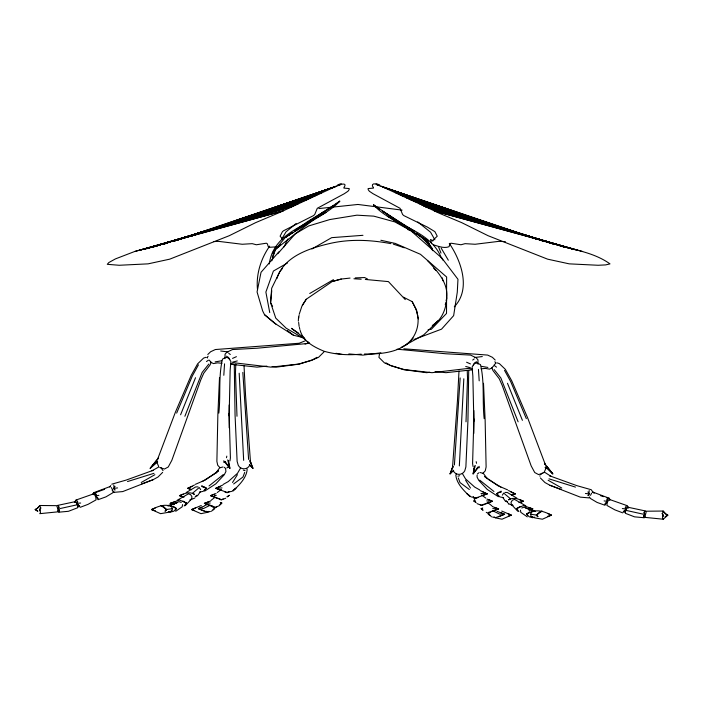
<?xml version="1.0" encoding="UTF-8"?>
<svg xmlns="http://www.w3.org/2000/svg" width="703" height="703" viewBox="0 0 703 703"><rect width="100%" height="100%" fill="white"/><g stroke="black" fill="none" stroke-linecap="round" stroke-linejoin="round"><path stroke-width="1.05" d="M229.169 427.819L229.169 404.972M473.831 433.373L473.831 410.526M477.091 475.158L477.082 477.082L478.725 480.316L487.232 489.429L498.392 496.705M644.133 517.724L643.623 515.642L644.651 514.245L644.326 511.661L645.626 511.002L627.656 507.171L625.696 510.308L625.354 513.304L634.554 516.854L644.133 517.724L644.897 516.775M545.967 466.361L545.756 467.706M234.275 364.813L235.048 414.779L237.122 461.396L238.247 465.281C240.698 470.202 247.992 469.938 249.873 464.78M473.866 418.891L472.592 463.479L473.031 466.449M466.01 421.826L467.521 377.977L467.231 370.63M229.152 415.825L230.145 370.463L230.892 361.491L228.572 357.968L226.19 357.449M235.813 364.031L235.479 372.423L236.99 416.273M218.835 413.1C220.795 395.271 218.264 376.615 222.508 359.11L225.953 357.317M219.503 377.722L217.86 414.779L216.884 461.396L217.737 465.281L220.013 467.706M463.822 378.768L459.34 465.913M298.327 321.13L298.547 317.053M478.014 364.233L477.952 359.787L476.168 357.792L470.535 355.085L446.027 353.785L397.081 349.206M458.989 371.026L457.477 400.385L452.591 466.449M454.402 464.991L460.166 377.95M75.107 502.46C75.783 500.185 77.831 505.835 77.884 506.907L77.646 507.759L68.446 511.301L58.867 512.171L58.103 511.222M223.809 375.288L224.556 363.838M250.409 460.904L245.523 394.831L244.011 365.472M114.202 489.973L113.807 485M271.762 290.717L270.585 302.659L275.734 318.081L286.191 328.213L304.988 339.197M298.67 318.362L299.074 315.313M663.087 516.354L662.56 513.515L663.07 511.046L646.347 511.213L645.02 516.582L645.389 517.426L663.245 519.209L667.85 515.141L665.513 513.744L663.07 511.046L665.767 514.06L667.85 515.141L665.108 516.679M163.061 470.659L160.899 467.583M427.362 260.409C437.02 270.998 448.294 282.272 446.739 297.914C446.308 308.661 441.888 319.997 432.275 325.691M185.223 505.668L191.629 498.919L191.945 496.757L190.645 494.666L188.483 493.84L177.165 500.281M229.969 460.904L230.408 457.925L229.134 413.338M379.541 353.486L378.935 357.388L384.436 362.853L391.764 366.061L404.612 369.646L431.994 372.687L468.453 368.39L472.548 369.145M182.543 504.587L182.191 506.793L175.697 511.301M588.798 495.527L589.193 490.553M474.428 466.089L473.101 473.901L479.261 466.361M79.017 506.907L79.175 506.019L76.539 503.374L77.225 500.958L76.073 500.026L74.404 502.355M269.231 263.968C274.416 227.333 318.354 224.442 339.777 201.163L303.591 225.224M226.463 457.75L226.814 456.124M445.263 304.759L445.684 302.8M446.106 300.849L446.739 297.914M171.866 510.896L172.393 508.664L171.4 506.512C164.66 503.48 157.639 506.582 151.488 509.57L160.574 513.665L168.017 512.373L171.866 510.896L170.126 511.872M475.298 465.465L473.101 473.901L477.873 467.029M93.473 494.666L93.701 493.84L94.615 494.771L95.696 496.924L96.091 499.877L88.077 504.332L80.256 507.302M299.206 314.294L301.798 306.464L306.253 299.241L332.238 281.516L341.263 279.047L350.05 278.08M113.095 491.924L112.858 492.75L105.942 496.863L98.042 499.701L95.775 495.677L95.441 493.146L93.912 492.636L92.884 494.306L93.552 493.26L104.624 489.323M271.789 260.813L275.418 249.363L280.031 244.899M589.36 496.889L589.035 497.9L580.291 497.135L549.948 485.281L544.957 482.548L540.352 477.935M453.646 470.325L450.061 473.901L452.881 466.089M643.623 516.81L644.651 514.245L643.693 512.724M96.346 494.139L95.775 495.677L98.227 498.568M244.706 472.381L243.001 476.994L233.66 483.954M77.875 506.722L78.068 506.204M184.88 416.273L202.156 372.423L208.853 364.031M180.592 414.779L195.522 377.722M272.219 257.166L275.418 249.363L280.146 244.82M453.145 466.405L450.061 473.901L452.003 471.616M176.664 413.1L192.297 376.061L198.483 364.778M276.868 278.634C283.784 256.516 308.758 248.493 328.986 243.695C349.461 238.792 370.34 239.793 390.868 243.633M544.324 471.959L545.853 468.541M530.607 514.218L531.6 512.056C538.34 509.034 545.361 512.135 551.512 515.123L542.426 519.209L534.983 517.926L531.134 516.45L530.607 514.218L537.224 515.158L536.371 515.141L537.646 516.679M456.379 473.971L455.825 475.158C456.765 484.103 464.059 490.694 470.087 496.705M284.038 246.858L287.835 238.941M473.963 468.769L474.595 467.521M590.511 495.343L591.601 493.163M58.867 512.171L59.377 510.088L58.349 508.691L58.674 506.116L57.374 505.457L75.344 501.617M115.16 489.982L113.93 488.33L115.046 486.327M185.539 504.517L186.383 503.049L182.921 501.028M207.789 354.497L210.636 351.737L215.329 349.54L299.179 343.249L305.295 340.797M240.698 467.838L237.5 473.286L228.282 481.564L223.334 484.332M281.657 239.187L286.007 231.876L296.148 223.484M277.72 253.757L295.216 233.888L308.74 225.935L329.795 219.556L356.931 215.171L373.803 216.146L394.919 221.928L410.78 230.654L441.879 258.098L457.969 279.293L457.275 292.22L453.646 315.638L441.537 329.153L414.005 339.531M205.171 489.78L206.164 488.154L204.028 486.625M269.662 246.12C260.927 258.599 255.918 274.275 257.5 289.583M232.526 482.486L237.412 474.692M59.307 507.171L58.349 508.691L59.377 511.257M473.181 365.156L474.587 362.933L476.502 361.729M502.355 495.158L503.691 493.067L510.483 498.814L508.577 499.859C513.647 496.749 518.726 499.148 523.533 501.23L519.939 502.417M604.773 504.121L607.225 501.23L607.559 498.691L609.088 498.19L610.116 499.859L609.448 498.814L606.425 497.742M302.272 305.26L306.253 299.241M110.749 485.58L109.756 487.012L110.503 486.397M197.429 495.879L200.32 491.784M207.271 357.379L208.132 356.175M184.133 505.993L186.383 503.049L179.59 500.026L170.223 503.374L173.878 504.534M175.407 509.939L176.427 508.533L173.298 506.248M587.84 495.536L589.07 493.884L587.954 491.88M41.002 507.944L39.737 509.57L39.913 510.8M156.892 459.911L150.187 468.347L157.103 462.389M413.1 338.073C401.782 352.555 381.492 354.286 364.506 353.978M454.305 306.807C471.265 289.047 461.194 260.918 449.287 243.352M165.354 511.134L166.629 509.587L163.79 506.81L160.882 505.492L166.629 509.587L164.897 511.107M272.307 253.106L285.497 237.254L292.65 232.482M282.255 268.695L279.838 271.595L271.674 288.274L270.585 302.659L272.606 306.411M451.932 468.769L452.969 467.521M79.782 506.169L76.539 503.374L77.787 501.907M623.218 511.722L626.461 508.928L625.775 506.512L626.927 505.58L628.596 507.909M278.845 251.885L261.033 272.298L257.061 291.947L262.658 310.919L264.521 314.68L274.706 323.301L293.459 335.234L302.571 337.466M74.58 502.083L75.502 501.028M494.13 364.954L496.063 363.003M211.498 511.301L214.74 507.759L216.735 506.793M201.603 486.397L206.164 488.154L203.185 491.335L199.388 492.144M482.987 473.26L485.263 470.834L486.116 466.95L485.14 420.332L483.497 383.267M195.504 496.775L196.91 495.281L195.135 496.845M493.981 365.586L491.819 367.827L492.97 370.569L499.262 378.768L502.223 385.437L531.178 465.913L534.746 472.539L538.568 474.587L543.234 473.084M626.927 505.58L609.299 499.394L608.385 500.316L607.304 502.478L606.909 505.431L614.923 509.886L622.744 512.856M162.648 472.381L158.043 476.994L153.052 479.727L122.709 491.582L113.965 492.346L112.164 490.255M205.619 487.847L206.164 488.154M232.913 491.151C238.941 485.14 246.235 478.55 247.175 469.604L246.621 468.418M540.765 474.481L542.101 473.137M324.065 351.843L318.564 357.3L311.236 360.516L298.388 364.092L271.007 367.133L234.547 362.836L230.452 363.592M168.017 505.896L170.091 505.457L176.427 508.533L173.834 511.222L170.24 512.171L168.263 511.564M432.16 241.006L437.24 236.199L434.876 231.639L427.406 227.113L403.786 215.584L402.591 214.485L400.051 208.299L373.021 193.712L369.365 191.251L368.205 189.687L368.126 188.571L373.425 188.105L373.451 187.622C370.499 184.59 373.811 182.49 377.116 184.819L521.731 234.538M405.403 345.252C414.471 339.022 419.093 327.906 417.934 317.079M234.117 489.78L235.944 488.154L232.667 490.703M497.829 495.334L496.836 493.708L501.169 491.133M213.246 509.939L214.846 508.533M625.213 507.452L626.461 508.928L623.825 511.573L623.983 512.461M536.371 515.141L539.21 512.364L542.118 511.046L536.371 515.141L538.103 516.661M477.434 473.971L478.743 472.855M433.022 325.058L438.567 320.524L423.724 334.856L401.158 347.423M219.916 504.605L221.832 503.049L220.276 502.408M529.702 511.802L526.573 514.086L527.593 515.484M209.063 485.931L223.299 474.56M223.589 462.152L225.259 461.95M275.418 249.363L314.566 218.826M316.271 217.499L323.081 212.192L333.907 205.487L304.531 224.758M211.128 500.281L215.083 497.223M339.777 201.163L335.709 204.239M297.158 228.879L307.729 221.498L323.081 212.192L303.388 225.32M206.497 361.588L208.22 360.288M217.236 492.539L221.392 489.411M226.841 467.961L227.719 467.31M472.688 360.05L474.235 358.917M503.612 497.698L499.815 496.889L496.836 493.708L498.972 492.17M227.271 496.775L229.371 495.281L226.972 496.845M520.079 506.582L516.617 508.603L517.461 510.07M294.443 231.287L297.123 229.494M326.034 212.429L285.497 237.254L292.729 232.438M294.539 231.234L297.255 229.433M285.497 237.254L292.8 232.456M294.557 231.305L298.283 228.862M299.996 227.737L301.815 226.542M204.608 491.151L215.768 483.875L224.275 474.762L225.918 471.528L225.566 468.418L224.257 467.31M151.883 470.852L158.79 466.959M208.817 511.389L207.271 512.373L200.996 513.665L191.603 509.57L201.278 505.492M202.139 481.564L214.731 473.84M194.476 485L187.736 488.33L191.365 489.648M186.198 492.539L195.715 486.915L198.061 486.889M309.733 293.494L333.433 279.653M222.816 485L215.821 488.33L226.876 492.346L231.849 491.335M287.501 262.966L273.397 271.05L265.875 292.061L269.741 312.598M311.93 248.967L331.675 237.658L362.968 235.312M141.241 482.486L154.88 474.692M175.917 508.418L176.427 508.533M313.45 359.295L317.027 357.3M492.539 517.013L495.43 517.724L504.605 514.245L501.011 512.724M189.898 499.877L191.629 498.919M521.758 508.014L523.937 507.171L534.983 511.441M204.239 506.116L198.395 508.691L207.57 512.171L210.461 511.459M487.074 503.067L481.239 505.255L476.986 503.603M492.381 367.695L489.543 369.145L485.325 368.39L481.072 368.855M498.576 516.81L504.605 514.245L497.039 511.336M134.677 251.498L282.966 210.935L134.677 251.498L115.38 258.924L108.877 262.518L107.269 264.319L119.211 265.268L148.096 263.853L169.687 259.17L229.24 235.716L255.646 222.64L280.725 212.025L333.398 187.516M482.776 491.88L487.179 493.884L476.124 497.9L471.151 496.889M485.281 504.121L492.487 501.23L488.567 499.692M532.909 511.002L526.573 514.086L529.166 516.767L532.76 517.724L534.737 517.109M210.241 505.229L203.51 508.515L201.664 508.629M223.203 498.919L221.243 499.877L218.976 499.042M491.467 511.722L498.603 508.928L494.675 507.452M216.032 493.532L210.513 495.677L217.719 498.568M229.196 491.784L227.166 492.75L224.819 491.924M210.733 500.958L204.397 503.374L211.533 506.169M220.461 489.973L215.821 488.33L220.224 486.327M191.462 489.648L187.736 488.33L192.191 486.327M232.552 358.381L236.419 356.667M204.661 505.659L207.315 504.499M195.364 484.332L205.179 480.096L218.44 470.852L215.628 473.286L219.635 467.838L223.018 466.959M215.549 507.302L219.327 505.668L221.832 503.049L220.452 503.155M195.416 507.961L191.603 509.57L194.617 510.492M201.989 507.171L198.395 508.691L204.424 511.257M155.372 507.944L151.488 509.57L155.407 510.8M482.724 507.953L481.168 508.603L482.741 510.07M545.3 467.504L547.11 467.469L552.813 473.901L544.43 463.339L545.44 464.876L527.61 417.775L511.758 380.841L505.378 369.391L499.35 363.609L497.135 362.871M190.733 499.701L194.828 498.049M183.36 494.139L179.467 495.677L183.061 496.863M214.433 494.139L210.513 495.677L215.092 497.083M337.712 185.741C341.034 183.922 347.774 182.402 343.881 187.622L343.908 188.105L349.206 188.571L349.119 189.687L347.959 191.251L344.312 193.712L317.281 208.299L314.742 214.485L313.547 215.584L283.625 230.716L282.457 231.639L280.093 236.199L282.404 238.809M93.912 492.636L109.905 486.608M214.661 506.907L204.397 503.374L208.325 501.907M486.265 512.346L488.26 513.304L490.562 512.461M141.54 483.954L153.052 479.727M173.957 504.49L170.223 503.374L174.239 501.907M225.707 498.251L221.761 499.701L215.926 497.513M484.024 504.596L481.757 505.431L479.798 504.473M511.635 495.202L515.264 493.884L510.809 491.88M153.245 470.307L126.145 480.096L111.768 484.174M511.538 495.202L515.264 493.884L508.524 490.553M482.539 495.527L487.179 493.884L480.184 490.553M478.181 497.478L475.834 498.304L473.804 497.337M76.073 500.026L93.701 493.84M191.462 235.962L340.208 184.819M191.524 235.962L336.429 186.251L191.603 235.76M191.717 235.733L334.98 186.849L177.648 239.978M305.058 344.048L309.144 342.66M205.865 357.317L203.65 358.055L197.622 363.838L191.242 375.288L175.39 412.222L157.56 459.323L158.57 457.794L150.187 468.347L155.89 461.915L157.7 461.95M499.552 492.566L501.397 491.951M184.001 238.053L321.368 192.833L181.884 238.581M312.563 359.795L299.39 364.092L276.358 367.133L272.123 366.544M179.836 239.178L172.551 241.542L177.762 239.89M181.892 238.66L317.238 194.722M167.709 505.659L177.279 502.557L170.091 505.457L179.063 501.617L181.242 502.46M184.01 237.878L315.216 195.662L172.455 241.437M172.42 241.524L310.779 197.728L172.244 241.419L308.898 198.597M165.996 243.396L162.868 244.38L169.994 242.017M518.867 511.547L516.617 508.603L523.41 505.58L532.777 508.928L529.122 510.088M547.593 516.354L551.512 515.123L547.707 513.515M127.515 481.564L154.001 473.295M162.665 244.328L167.876 242.711M172.05 241.419L306.552 199.696L153.069 247.025M487.908 502.636L492.487 501.23L486.968 499.077M155.178 246.393L160.416 244.793M162.507 244.152L303.907 200.935L152.832 246.973M518.928 502.636L523.533 501.23L519.64 499.692M492.267 506.512L498.603 508.928L488.339 512.461M508.383 516.046L511.397 515.123L501.722 511.046M152.823 247.008L160.161 244.811M162.252 244.187L298.415 203.554L146.786 248.642L295.901 204.766L144.572 249.126L146.048 248.809M341.263 279.047L332.238 281.516M529.043 510.044L532.777 508.928L528.761 507.452M293.757 205.812L139.818 250.215L291.64 206.884M457.925 476.212L459.665 475.711M232.614 362.142L237.28 360.929M477.741 467.504L479.411 467.706M77.304 504.754L59.746 508.629M504.939 492.434L507.285 492.469L516.802 498.093M476.81 363.003L474.428 363.521L472.108 367.045L472.855 376.017L473.848 421.378M276.631 246.815L269.39 247.307L268.3 246.709L267.307 243.765L266.349 243.203L256.349 244.767L252.236 243.66L242.21 244.266L218.703 241.375L213.642 241.56M215.136 361.878L221.665 360.771M97.225 495.606L98.886 495.343M428.074 329.751L431.308 329.285L446.519 313.424L446.633 277.008L420.464 254.31L395.218 243.414L380.859 240.259M80.66 503.032L76.539 503.374M165.996 509.57L172.393 508.664M429.823 372.247L426.642 372.687L403.61 369.646L390.437 365.349M210.232 503.032L204.397 503.374M214.239 495.606L216.278 495.343M185.583 503.155L186.383 503.049M380.859 352.827L362.915 355.12L348.829 353.925M474.718 357.511L482.302 356.553M117.568 487.926L113.93 488.33M472.574 369.787L446.01 372.687L435.078 371.562M222.007 487.926L215.821 488.33M318.96 208.554L357.941 204.459L402.098 210.118M266.824 366.122L256.99 367.133L230.426 364.233M309.179 343.354L256.973 348.231L232.465 349.54L226.832 352.238L225.048 354.233L224.986 358.679M479.982 472.513L483.365 473.391L487.372 478.84L484.56 476.406L497.821 485.65L507.636 489.886M496.836 493.708L497.381 493.401M361.228 354.127C348.811 355.34 336.131 354.716 324.092 351.254C314.144 347.08 303.283 341.632 300.146 330.384M187.736 488.33L189.863 488.242M355.252 277.887L364.62 277.544L367.528 279.021M170.223 503.374L172.209 503.348M530.791 508.902L532.777 508.928M498.603 508.928L492.768 508.585M626.461 508.928L622.34 508.585M505.352 241.621L498.629 241.375L475.123 244.266L465.087 243.66L460.983 244.767L450.975 243.203L450.025 243.765L449.024 246.709C444.147 248.642 438.435 246.322 433.628 244.872M543.111 472.469L545.097 472.548L551.117 476.406L549.755 475.861L576.855 485.65L591.232 489.727L593.244 492.566L592.497 491.951M513.137 493.796L515.264 493.884M487.179 493.884L480.993 493.471M526.573 514.086L527.083 513.972M353.917 278.775L361.175 279.205M365.323 279.451L388.416 281.604L405.297 299.61M501.336 514.183L499.49 514.069L492.759 510.773M643.254 514.183L625.696 510.308M482.548 508.708L481.168 508.603L483.084 510.158M403.821 348.802L487.671 355.085L492.364 357.291L495.211 360.05M589.07 493.884L585.432 493.471M221.928 363.302L217.675 362.836L213.457 363.592L210.619 362.142M220.698 350.999L228.282 351.966M486.722 500.896L488.761 501.16M516.617 508.603L517.197 508.418M604.114 500.896L605.775 501.16M481.335 366.316L487.864 367.432M336.06 353.301L342.282 354.453M571.284 248.809L572.752 249.126L421.431 204.766L383.926 187.516M477.047 362.871L480.492 364.664C484.736 382.168 482.205 400.824 484.165 418.654M582.655 251.498L434.366 210.935L577.506 250.215L425.684 206.884L575.142 249.662C587.295 252.579 599.791 256.551 610.002 263.889L605.608 264.908L598.112 265.268L569.228 263.853L547.637 259.17L488.093 235.716L461.686 222.64L439.208 213.202L421.431 204.766L567.391 247.72M465.72 366.483L470.386 367.695M243.335 470.158L245.075 470.659M575.142 249.662L423.566 205.812L572.752 249.126M418.918 203.554L567.409 247.711M554.816 244.152L413.417 200.935L564.491 246.973M556.917 244.793L564.245 247.034L410.772 199.696L554.658 244.328M184.072 497.083L179.467 495.677C184.274 493.594 189.353 491.195 194.423 494.306L192.517 493.26L199.257 487.539L200.645 489.613M408.434 198.597L554.641 244.301M548.999 478.84L575.485 487.109M549.245 242.737L406.554 197.728L537.628 239.213L382.353 186.849L503.814 228.299M551.328 243.396L554.456 244.38M539.702 239.872L544.904 241.524M544.878 241.437L402.116 195.662L537.487 239.222M539.57 239.89L544.772 241.568L400.095 194.722M525.721 508.111L535.291 511.213M537.523 239.257L395.956 192.833L537.487 239.424M393.337 244.134L404.313 247.79M518.348 233.255L521.459 234.319M380.894 186.251L513.383 231.7M518.48 233.282L521.661 234.538M377.116 184.819L379.611 185.741M600.388 495.597L603.402 496.67M549.948 485.281L561.46 489.508M407.749 229.529L410.78 230.654M214.74 507.759L212.438 506.907L211.612 505.475M593.095 492.162L609.088 498.19M508.691 503.805L508.172 503.603L512.267 505.255M206.304 511.309L207.684 511.872M159.766 467.53L164.432 469.033L168.254 466.985L171.822 460.368L200.777 379.884L203.738 373.214L210.03 365.015L211.181 362.273L209.019 360.033M507.584 513.515L511.397 515.123L502.004 519.209L495.729 517.926L494.183 516.942M466.581 362.221L470.448 363.934M403.434 297.184L412.169 301.605L416.774 310.814L418.329 318.898M433.083 240.848L430.508 239.468L431.554 243.713M525.835 505.835L514.517 499.394L512.355 500.22L511.055 502.311L511.371 504.473L513.102 505.431M385.973 362.853L389.55 364.848M479.666 489.886L474.718 487.109L465.5 478.84L462.302 473.391M37.892 511.134L35.15 509.587L37.487 508.19L39.93 505.492L56.653 505.659L57.857 508.858L57.611 511.881L39.755 513.665L40.537 512.452L39.737 509.57L40.44 507.961L39.93 505.492L37.233 508.506L35.15 509.587L37.426 511.107M531.134 516.45L532.874 517.426M545.168 467.521L547.356 468.769L552.813 473.901L546.776 466.309M548.12 480.246L561.759 488.04M408.838 228.317L373.557 204.863C393.082 226.709 430.438 228.835 441.651 258.616M387.3 216.129L427.837 240.953L432.653 250.681M488.269 479.393L500.861 487.109M382.45 211.146L413.926 230.883M592.559 492.17L594.184 493.198M226.498 356.175L228.413 357.379L229.819 359.602M307.149 341.386L308.476 342.238M476.028 502.39L473.629 500.835L475.729 502.32M383.082 211.577L408.654 228.361M412.31 230.76L414.234 232.025M415.965 233.159L427.837 240.953L416.071 233.132M298.608 333.187L291.42 328.327L304.548 338.196M379.427 209.178L373.557 204.863M469.34 489.508L459.999 482.548L458.294 477.935M228.765 353.363L230.312 354.497M527.303 516.854L520.809 512.346L520.457 510.141M481.608 494.965L485.764 498.093M494.78 365.841L496.503 367.142M287.422 330.551L293.459 335.234M487.917 502.777L491.872 505.835M470.333 496.256L467.056 493.708L468.883 495.334M206.937 357.449L207.596 357.968M479.701 480.114L493.937 491.485M417.723 221.911L430.561 232.201L434.902 239.82M264.521 314.68L275.971 324.145M417.898 234.336L429.006 244.02L422.969 238.062M488.154 514.086L489.754 515.484M507.865 502.39L506.09 500.835L507.496 502.32M201.831 485.58L203.448 487.012M433.681 268.326L435.974 270.453M249.354 464.771L252.939 468.347L250.119 460.535M511.371 504.473L517.777 511.222M488.26 513.304L491.502 516.854M422.793 238.273L432.037 248.634M627.498 506.582L628.42 507.636M250.997 466.063L252.939 468.347L249.855 460.852M428.118 243.458L432.257 248.387M250.031 461.976L251.068 463.215M494.147 369.585L500.844 377.977L518.12 421.826M661.998 513.498L663.263 515.123L662.463 518.006L663.245 519.209M627.656 507.171L627.893 508.014M494.868 361.729L495.729 362.933M502.68 497.337L505.571 501.424M225.127 461.476L229.899 468.347L228.572 460.535M453.127 470.333C455.008 475.492 462.302 475.755 464.753 470.834L465.878 466.95L467.952 420.332L468.725 370.367M465.588 480.246L470.474 488.04M441.22 248.159L448.312 260.198M504.517 370.332L510.703 381.615L526.336 418.654M412.169 301.605L416.018 309.074L417.758 316.06M223.739 460.808L229.899 468.347L227.702 459.911M111.399 487.61L112.489 489.789M441.879 258.098L442.793 260.04M473.242 496.617L475.43 501.424M157.147 462.996L158.676 466.405M157.244 462.152L157.033 460.808M507.478 383.267L522.408 420.332M438.487 246.691L440.983 253.115M624.932 511.758L625.125 512.276M606.654 499.692L607.225 501.23L604.958 505.255L597.058 502.417L590.142 498.304L589.905 497.478M113.64 491.335L113.965 492.346M609.299 499.394L609.527 500.22M299.39 327.457L299.9 329.408M476.186 461.678L476.537 463.303M442.354 277.905L442.872 280.734M539.869 475.711L539.939 476.212M298.634 322.44L299.144 326.482M242.834 372.397L248.598 459.437M478.444 369.391L479.191 380.841M239.178 373.214L243.66 460.368M337.642 184.915A145.565 8.55 -30.3 0 1 341.219 183.615M376.105 183.615A145.565 8.55 30.3 0 1 379.682 184.915"/></g></svg>
